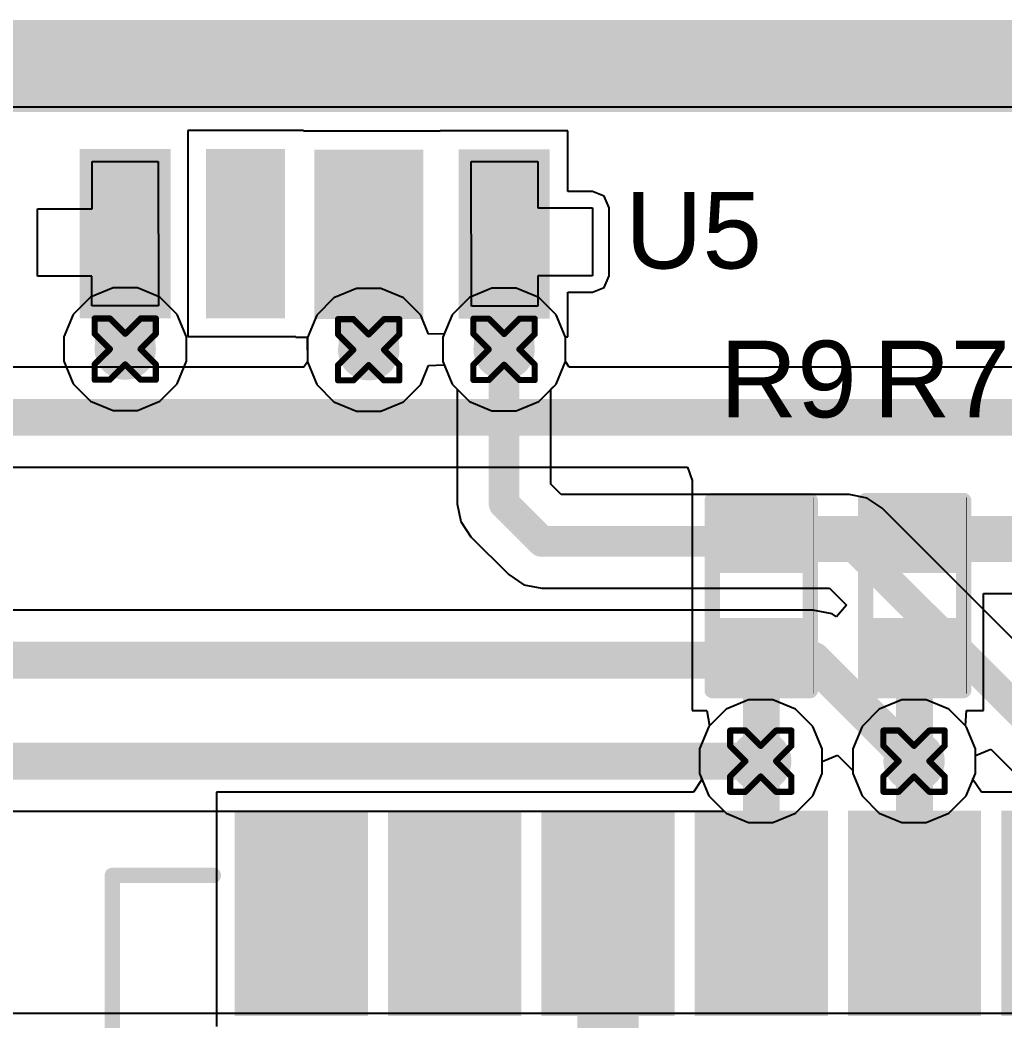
# Model space of a CAD drawing. Header units: inches. Extents: x -13 to 356, y -4 to 120.
# Drawn here: x 12.15 to 20.31, y 35.94 to 44.24 of the extents above; entities that cross this region are included whole.
import ezdxf

# ---------------------------------------------------------------- set-up
doc = ezdxf.new("R2010")
doc.units = ezdxf.units.IN
for name, color, linetype in [('Board_outline', 56, 'Continuous'), ('Bottom Layer', 5, 'Continuous'), ('Bottom Overlay', 54, 'Continuous'), ('Drill Drawing', 1, 'Continuous'), ('GND', 16, 'Continuous'), ('Keep-Out Layer', 6, 'Continuous'), ('POWER', 76, 'Continuous'), ('Top Layer', 1, 'Continuous'), ('Top Overlay', 2, 'Continuous'), ('Top Paste', 8, 'Continuous'), ('Top Solder', 216, 'Continuous'), ('Via Holes', 16, 'Continuous')]:
    doc.layers.add(name, color=color, linetype=linetype)
doc.styles.add('Arial', font='', dxfattribs={"height": 0.2})
doc.styles.get('Arial').set_extended_font_data('Arial')

# ---------------------------------------------------------------- blocks, each defined once
blk = doc.blocks.new('R___0402_5')
at = {"layer": 'Top Layer'}
for points in [[(-0.6985, -0.3175), (-0.6985, 0.3175), (-0.2413, 0.3175), (-0.2413, -0.3175)], [(0.2413, -0.3175), (0.2413, 0.3175), (0.6985, 0.3175), (0.6985, -0.3175)]]:
    blk.add_hatch(color=1, dxfattribs=at).paths.add_polyline_path(points)
at = {"layer": 'Top Paste'}
for points in [[(-0.6985, -0.3175), (-0.6985, 0.3175), (-0.2413, 0.3175), (-0.2413, -0.3175)], [(0.2413, -0.3175), (0.2413, 0.3175), (0.6985, 0.3175), (0.6985, -0.3175)]]:
    blk.add_hatch(color=8, dxfattribs=at).paths.add_polyline_path(points)
at = {"layer": 'Top Solder'}
for points in [[(-0.7535, -0.3725), (-0.7535, 0.3725), (-0.1863, 0.3725), (-0.1863, -0.3725)], [(0.1863, -0.3725), (0.1863, 0.3725), (0.7535, 0.3725), (0.7535, -0.3725)]]:
    blk.add_hatch(color=216, dxfattribs=at).paths.add_polyline_path(points)
at = {"layer": 'Top Overlay'}
for points, const_width in [([(-0.7874, 0.4064), (0.7874, 0.4064)], 0.127), ([(-0.7874, 0.4064), (-0.7874, -0.4064)], 0.127), ([(0.7874, 0.4064), (0.7874, -0.4064)], 0.127), ([(-0.7874, -0.4064), (0.7874, -0.4064)], 0.127), ([(-0.8128, -0.4318), (0.8128, -0.4318)], 0.00323)]:
    blk.add_lwpolyline(points, dxfattribs=dict(at, const_width=const_width))
for points, const_width in [([(-0.8191, 0.4064, 1), (-0.7556, 0.4064, 1)], 0.0635), ([(-0.8191, 0.4064, 1), (-0.7556, 0.4064, 1)], 0.0635), ([(0.7556, 0.4064, 1), (0.8191, 0.4064, 1)], 0.0635), ([(0.7556, 0.4064, 1), (0.8191, 0.4064, 1)], 0.0635), ([(-0.8191, -0.4064, 1), (-0.7556, -0.4064, 1)], 0.0635), ([(-0.8191, -0.4064, 1), (-0.7556, -0.4064, 1)], 0.0635), ([(0.7556, -0.4064, 1), (0.8191, -0.4064, 1)], 0.0635), ([(0.7556, -0.4064, 1), (0.8191, -0.4064, 1)], 0.0635), ([(-0.8136, -0.4318, 1), (-0.812, -0.4318, 1)], 0.00161), ([(0.812, -0.4318, 1), (0.8136, -0.4318, 1)], 0.00161)]:
    blk.add_lwpolyline(points, format="xyb", close=True, dxfattribs=dict(at, const_width=const_width))
blk = doc.blocks.new('R___0402_6')
at = {"layer": 'Top Layer'}
for points in [[(-0.6985, -0.3175), (-0.6985, 0.3175), (-0.2413, 0.3175), (-0.2413, -0.3175)], [(0.2413, -0.3175), (0.2413, 0.3175), (0.6985, 0.3175), (0.6985, -0.3175)]]:
    blk.add_hatch(color=1, dxfattribs=at).paths.add_polyline_path(points)
at = {"layer": 'Top Paste'}
for points in [[(-0.6985, -0.3175), (-0.6985, 0.3175), (-0.2413, 0.3175), (-0.2413, -0.3175)], [(0.2413, -0.3175), (0.2413, 0.3175), (0.6985, 0.3175), (0.6985, -0.3175)]]:
    blk.add_hatch(color=8, dxfattribs=at).paths.add_polyline_path(points)
at = {"layer": 'Top Solder'}
for points in [[(-0.7535, -0.3725), (-0.7535, 0.3725), (-0.1863, 0.3725), (-0.1863, -0.3725)], [(0.1863, -0.3725), (0.1863, 0.3725), (0.7535, 0.3725), (0.7535, -0.3725)]]:
    blk.add_hatch(color=216, dxfattribs=at).paths.add_polyline_path(points)
at = {"layer": 'Top Overlay'}
for points, const_width in [([(-0.7874, 0.4064), (0.7874, 0.4064)], 0.127), ([(-0.7874, 0.4064), (-0.7874, -0.4064)], 0.127), ([(0.7874, 0.4064), (0.7874, -0.4064)], 0.127), ([(-0.7874, -0.4064), (0.7874, -0.4064)], 0.127), ([(-0.8128, -0.4318), (0.8128, -0.4318)], 0.00323)]:
    blk.add_lwpolyline(points, dxfattribs=dict(at, const_width=const_width))
for points, const_width in [([(-0.8191, 0.4064, 1), (-0.7556, 0.4064, 1)], 0.0635), ([(-0.8191, 0.4064, 1), (-0.7556, 0.4064, 1)], 0.0635), ([(0.7556, 0.4064, 1), (0.8191, 0.4064, 1)], 0.0635), ([(0.7556, 0.4064, 1), (0.8191, 0.4064, 1)], 0.0635), ([(-0.8191, -0.4064, 1), (-0.7556, -0.4064, 1)], 0.0635), ([(-0.8191, -0.4064, 1), (-0.7556, -0.4064, 1)], 0.0635), ([(0.7556, -0.4064, 1), (0.8191, -0.4064, 1)], 0.0635), ([(0.7556, -0.4064, 1), (0.8191, -0.4064, 1)], 0.0635), ([(-0.8136, -0.4318, 1), (-0.812, -0.4318, 1)], 0.00161), ([(0.812, -0.4318, 1), (0.8136, -0.4318, 1)], 0.00161)]:
    blk.add_lwpolyline(points, format="xyb", close=True, dxfattribs=dict(at, const_width=const_width))
blk = doc.blocks.new('SK6812_SIDE_A_18')
at = {"layer": 'Top Layer'}
for points in [[(2.392, 1.4549), (2.942, 1.4549), (2.942, 0.2549), (2.392, 0.2549)], [(3.4386, 1.458), (4.1386, 1.458), (4.1386, 0.258), (3.4386, 0.258)], [(4.5839, 1.4526), (5.0338, 1.4526), (5.0338, 0.2526), (4.5839, 0.2526)], [(5.5308, 1.4525), (6.0808, 1.4525), (6.0808, 0.2525), (5.5308, 0.2525)]]:
    blk.add_hatch(color=1, dxfattribs=at).paths.add_polyline_path(points)
at = {"layer": 'Top Paste'}
for points in [[(2.392, 1.4549), (2.942, 1.4549), (2.942, 0.2549), (2.392, 0.2549)], [(3.4386, 1.458), (4.1386, 1.458), (4.1386, 0.258), (3.4386, 0.258)], [(4.5839, 1.4526), (5.0338, 1.4526), (5.0338, 0.2526), (4.5839, 0.2526)], [(5.5308, 1.4525), (6.0808, 1.4525), (6.0808, 0.2525), (5.5308, 0.2525)]]:
    blk.add_hatch(color=8, dxfattribs=at).paths.add_polyline_path(points)
at = {"layer": 'Top Solder'}
for points in [[(2.2904, 1.5565), (3.0436, 1.5565), (3.0436, 0.1533), (2.2904, 0.1533)], [(3.337, 1.5596), (4.2402, 1.5596), (4.2402, 0.1564), (3.337, 0.1564)], [(4.4823, 1.5542), (5.1354, 1.5542), (5.1354, 0.151), (4.4823, 0.151)], [(5.4292, 1.5541), (6.1824, 1.5541), (6.1824, 0.1509), (5.4292, 0.1509)]]:
    blk.add_hatch(color=216, dxfattribs=at).paths.add_polyline_path(points)
at = {"layer": 'Top Layer'}
for p, q in [((2.3882, 1.2012), (2.3882, 1.4526)), ((2.3882, 1.4526), (2.9364, 1.4526)), ((2.9364, 1.4526), (2.9384, 0.2551)), ((5.5317, 0.2545), (5.5296, 1.452)), ((5.5296, 1.452), (6.0813, 1.452)), ((6.0813, 1.452), (6.0813, 1.2042)), ((1.9352, 0.64), (1.9352, 1.2012)), ((1.9352, 1.2012), (2.3882, 1.2012)), ((6.0813, 1.2042), (6.5328, 1.2042)), ((6.5328, 1.2042), (6.5328, 0.6475)), ((2.3867, 0.64), (1.9352, 0.64)), ((2.3867, 0.2551), (2.3867, 0.64)), ((6.5328, 0.6475), (6.0798, 0.6475)), ((6.0798, 0.6475), (6.0798, 0.2545)), ((2.9384, 0.2551), (2.3867, 0.2551)), ((6.0798, 0.2545), (5.5317, 0.2545))]:
    blk.add_line(p, q, dxfattribs=at)
blk = doc.blocks.new('41_SMD_M______19')
at = {"layer": 'Top Layer'}
for points in [[(-9.5, -2.1), (-8, -2.1), (-8, -3), (-9.5, -3)], [(-9.5, -3.37), (-8, -3.37), (-8, -4.27), (-9.5, -4.27)], [(-9.5, -4.64), (-8, -4.64), (-8, -5.54), (-9.5, -5.54)], [(-9.5, -5.91), (-8, -5.91), (-8, -6.81), (-9.5, -6.81)], [(-9.5, -7.18), (-8, -7.18), (-8, -8.08), (-9.5, -8.08)]]:
    blk.add_hatch(color=1, dxfattribs=at).paths.add_polyline_path(points)
at = {"layer": 'Top Paste'}
for points in [[(-9.5, -2.1), (-8, -2.1), (-8, -3), (-9.5, -3)], [(-9.5, -3.37), (-8, -3.37), (-8, -4.27), (-9.5, -4.27)], [(-9.5, -4.64), (-8, -4.64), (-8, -5.54), (-9.5, -5.54)], [(-9.5, -5.91), (-8, -5.91), (-8, -6.81), (-9.5, -6.81)], [(-9.5, -7.18), (-8, -7.18), (-8, -8.08), (-9.5, -8.08)]]:
    blk.add_hatch(color=8, dxfattribs=at).paths.add_polyline_path(points)
at = {"layer": 'Top Solder'}
for points in [[(-9.6016, -0.7284), (-7.8984, -0.7284), (-7.8984, -1.8316), (-9.6016, -1.8316)], [(-9.6016, -1.9984), (-7.8984, -1.9984), (-7.8984, -3.1016), (-9.6016, -3.1016)], [(-9.6016, -3.2684), (-7.8984, -3.2684), (-7.8984, -4.3716), (-9.6016, -4.3716)], [(-9.6016, -4.5384), (-7.8984, -4.5384), (-7.8984, -5.6416), (-9.6016, -5.6416)], [(-9.6016, -5.8084), (-7.8984, -5.8084), (-7.8984, -6.9116), (-9.6016, -6.9116)], [(-9.6016, -7.0784), (-7.8984, -7.0784), (-7.8984, -8.1816), (-9.6016, -8.1816)]]:
    blk.add_hatch(color=216, dxfattribs=at).paths.add_polyline_path(points)
at = {"layer": 'Top Overlay', "const_width": 0.127}
for points in [[(-9.0638, -9.1714), (-9.0638, -8.3586)], [(-7.6688, -9.1968), (-9.0638, -9.1968)]]:
    blk.add_lwpolyline(points, dxfattribs=at)
at = {"layer": 'Top Overlay', "const_width": 0.0635}
for points in [[(-9.0955, -8.3586, 1), (-9.032, -8.3586, 1)], [(-9.0955, -9.1714, 1), (-9.032, -9.1714, 1)], [(-9.0955, -9.1968, 1), (-9.032, -9.1968, 1)]]:
    blk.add_lwpolyline(points, format="xyb", close=True, dxfattribs=at)

msp = doc.modelspace()

# ---------------------------------------------------------------- hatches: boundary and pattern name
at = {"layer": 'Bottom Layer'}
h = msp.add_hatch(color=5, dxfattribs=at)
edge = h.paths.add_edge_path()
edge.add_arc((13.0185, 41.5133), 0.254, 0, 360)
h = msp.add_hatch(color=5, dxfattribs=at)
edge = h.paths.add_edge_path()
edge.add_arc((15.0357, 41.5078), 0.254, 0, 360)
h = msp.add_hatch(color=5, dxfattribs=at)
edge = h.paths.add_edge_path()
edge.add_arc((16.1573, 41.5109), 0.254, 0, 360)
h = msp.add_hatch(color=5, dxfattribs=at)
edge = h.paths.add_edge_path()
edge.add_arc((18.2839, 38.0979), 0.254, 0, 360)
h = msp.add_hatch(color=5, dxfattribs=at)
edge = h.paths.add_edge_path()
edge.add_arc((19.5539, 38.0979), 0.254, 0, 360)
at = {"layer": 'GND'}
h = msp.add_hatch(color=16, dxfattribs=at)
edge = h.paths.add_edge_path()
edge.add_arc((13.0185, 41.5133), 0.254, 0, 360)
h = msp.add_hatch(color=16, dxfattribs=at)
edge = h.paths.add_edge_path()
edge.add_arc((15.0357, 41.5078), 0.254, 0, 360)
h = msp.add_hatch(color=16, dxfattribs=at)
edge = h.paths.add_edge_path()
edge.add_arc((16.1573, 41.5109), 0.254, 0, 360)
h = msp.add_hatch(color=16, dxfattribs=at)
edge = h.paths.add_edge_path()
edge.add_arc((18.2839, 38.0979), 0.254, 0, 360)
h = msp.add_hatch(color=16, dxfattribs=at)
edge = h.paths.add_edge_path()
edge.add_arc((19.5539, 38.0979), 0.254, 0, 360)
at = {"layer": 'POWER'}
h = msp.add_hatch(color=76, dxfattribs=at)
edge = h.paths.add_edge_path()
edge.add_arc((13.0185, 41.5133), 0.254, 0, 360)
h = msp.add_hatch(color=76, dxfattribs=at)
edge = h.paths.add_edge_path()
edge.add_arc((15.0357, 41.5078), 0.254, 0, 360)
h = msp.add_hatch(color=76, dxfattribs=at)
edge = h.paths.add_edge_path()
edge.add_arc((16.1573, 41.5109), 0.254, 0, 360)
h = msp.add_hatch(color=76, dxfattribs=at)
edge = h.paths.add_edge_path()
edge.add_arc((18.2839, 38.0979), 0.254, 0, 360)
h = msp.add_hatch(color=76, dxfattribs=at)
edge = h.paths.add_edge_path()
edge.add_arc((19.5539, 38.0979), 0.254, 0, 360)
at = {"layer": 'Top Layer'}
for points in [[(13.2684, 42.4705), (12.7684, 42.4705), (12.7684, 41.5133), (13.2684, 41.5133)], [(15.2856, 42.465), (14.7856, 42.465), (14.7856, 41.5078), (15.2856, 41.5078)], [(16.4072, 42.4681), (15.9072, 42.4681), (15.9072, 41.5109), (16.4072, 41.5109)]]:
    msp.add_hatch(color=1, dxfattribs=at).paths.add_polyline_path(points)
h = msp.add_hatch(color=1, dxfattribs=at)
edge = h.paths.add_edge_path()
edge.add_arc((13.0185, 41.5133), 0.254, 0, 360)
h = msp.add_hatch(color=1, dxfattribs=at)
edge = h.paths.add_edge_path()
edge.add_arc((15.0357, 41.5078), 0.254, 0, 360)
h = msp.add_hatch(color=1, dxfattribs=at)
edge = h.paths.add_edge_path()
edge.add_arc((16.1573, 41.5109), 0.254, 0, 360)
h = msp.add_hatch(color=1, dxfattribs=at)
edge = h.paths.add_edge_path()
edge.add_arc((18.2839, 38.0979), 0.254, 0, 360)
h = msp.add_hatch(color=1, dxfattribs=at)
edge = h.paths.add_edge_path()
edge.add_arc((19.5539, 38.0979), 0.254, 0, 360)
at = {"layer": 'Via Holes'}
h = msp.add_hatch(color=7, dxfattribs=at)
edge = h.paths.add_edge_path()
edge.add_arc((13.0185, 41.5133), 0.127, 0, 360)
h = msp.add_hatch(color=7, dxfattribs=at)
edge = h.paths.add_edge_path()
edge.add_arc((15.0357, 41.5078), 0.127, 0, 360)
h = msp.add_hatch(color=7, dxfattribs=at)
edge = h.paths.add_edge_path()
edge.add_arc((16.1573, 41.5109), 0.127, 0, 360)
h = msp.add_hatch(color=7, dxfattribs=at)
edge = h.paths.add_edge_path()
edge.add_arc((18.2839, 38.0979), 0.127, 0, 360)
h = msp.add_hatch(color=7, dxfattribs=at)
edge = h.paths.add_edge_path()
edge.add_arc((19.5539, 38.0979), 0.127, 0, 360)

# ---------------------------------------------------------------- linework, layer by layer
at = {"layer": 'Board_outline', "const_width": 0.762}
for points in [[(-2.4184, 43.86), (31.29, 43.86)], [(-2.4184, 43.86), (31.29, 43.86)], [(-2.4184, 43.86), (31.29, 43.86)], [(-2.4183, 43.86), (31.29, 43.86)]]:
    msp.add_lwpolyline(points, dxfattribs=at)
at = {"layer": 'Bottom Layer'}
for p, q in [((-2.4183, 43.5213), (31.29, 43.5213)), ((14.9346, 42.0158), (14.7479, 41.9385)), ((15.1367, 42.0158), (14.9346, 42.0158)), ((15.3234, 41.9385), (15.1367, 42.0158)), ((16.0563, 42.0189), (15.8696, 41.9416)), ((16.2584, 42.0189), (16.0563, 42.0189)), ((16.4451, 41.9416), (16.2584, 42.0189)), ((14.7479, 41.9385), (14.605, 41.7956)), ((15.4663, 41.7956), (15.3234, 41.9385)), ((15.8696, 41.9416), (15.7266, 41.7987)), ((16.588, 41.7987), (16.4451, 41.9416)), ((14.605, 41.7956), (14.5277, 41.6089)), ((15.532, 41.6372), (15.4663, 41.7956)), ((15.7266, 41.7987), (15.661, 41.6402)), ((16.6653, 41.612), (16.588, 41.7987)), ((14.5277, 41.6089), (14.5277, 41.4068)), ((15.661, 41.6402), (15.532, 41.6372)), ((16.6653, 41.4099), (16.6653, 41.612)), ((14.5277, 41.4068), (14.605, 41.2201)), ((16.588, 41.2232), (16.6653, 41.4099)), ((15.4663, 41.2201), (15.532, 41.3785)), ((15.532, 41.3785), (15.661, 41.3816)), ((15.661, 41.3816), (15.7266, 41.2232)), ((14.605, 41.2201), (14.7479, 41.0772)), ((15.3234, 41.0772), (15.4663, 41.2201)), ((15.7266, 41.2232), (15.7688, 41.181)), ((15.7688, 41.181), (15.7688, 40.2318)), ((16.5458, 41.181), (16.588, 41.2232)), ((16.5458, 40.3927), (16.5458, 41.181)), ((14.7479, 41.0772), (14.9346, 40.9998)), ((15.1367, 40.9998), (15.3234, 41.0772)), ((14.9346, 40.9998), (15.1367, 40.9998)), ((16.631, 40.3075), (16.5458, 40.3927)), ((19.0154, 40.3075), (16.631, 40.3075)), ((19.164, 40.278), (19.0154, 40.3075)), ((19.2901, 40.1938), (19.164, 40.278)), ((15.7688, 40.2318), (15.7984, 40.0832)), ((21.3074, 38.1764), (19.2901, 40.1938)), ((15.7984, 40.0832), (15.8826, 39.9571)), ((15.8826, 39.9571), (16.1954, 39.6444)), ((16.1954, 39.6444), (16.3214, 39.5602)), ((16.3214, 39.5602), (16.47, 39.5306)), ((16.47, 39.5306), (18.8545, 39.5306)), ((18.8545, 39.5306), (18.9932, 39.3919)), ((18.7164, 39.3497), (6.4538, 39.3497)), ((18.875, 39.3181), (18.7164, 39.3497)), ((18.9932, 39.3919), (18.9123, 39.2932)), ((18.9123, 39.2932), (18.875, 39.3181)), ((20.0619, 38.1436), (20.1889, 38.1962)), ((20.1889, 38.1962), (21.787, 36.5981)), ((18.7919, 38.0943), (18.9189, 38.1469)), ((18.7919, 37.9968), (18.7919, 38.0943)), ((18.9189, 38.1469), (19.0459, 38.0199)), ((20.0619, 37.9968), (20.0619, 38.1436)), ((19.0459, 38.0199), (19.0459, 37.9968)), ((18.7145, 37.8101), (18.7919, 37.9968)), ((19.0459, 37.9968), (19.1232, 37.8101)), ((19.9845, 37.8101), (20.0619, 37.9968)), ((18.5716, 37.6672), (18.7145, 37.8101)), ((19.1232, 37.8101), (19.2661, 37.6672)), ((19.8416, 37.6672), (19.9845, 37.8101)), ((6.9561, 37.6835), (17.9798, 37.6835)), ((17.9798, 37.6835), (17.9961, 37.6672)), ((17.9961, 37.6672), (18.1828, 37.5899)), ((18.3849, 37.5899), (18.5716, 37.6672)), ((19.2661, 37.6672), (19.4528, 37.5899)), ((19.6549, 37.5899), (19.8416, 37.6672)), ((18.1828, 37.5899), (18.3849, 37.5899)), ((19.4528, 37.5899), (19.6549, 37.5899)), ((21.768, 36.0056), (11.2074, 36.0056))]:
    msp.add_line(p, q, dxfattribs=at)
for points, const_width in [([(16.1573, 40.2318), (16.1573, 41.5109)], 0.254), ([(16.1573, 40.2318), (16.47, 39.9191)], 0.254), ([(16.47, 39.9191), (19.0154, 39.9191)], 0.254), ([(19.0154, 39.9191), (22.0617, 36.8727)], 0.254), ([(6.4538, 38.9353), (18.7164, 38.9353)], 0.3048), ([(18.7164, 38.9353), (19.5539, 38.0979)], 0.3048), ([(6.7845, 38.0979), (18.2839, 38.0979)], 0.3048)]:
    msp.add_lwpolyline(points, dxfattribs=dict(at, const_width=const_width))
for points, const_width in [([(16.0938, 41.5109, 1), (16.2208, 41.5109, 1)], 0.127), ([(16.0938, 40.2318, 1), (16.2208, 40.2318, 1)], 0.127), ([(16.0938, 40.2318, 1), (16.2208, 40.2318, 1)], 0.127), ([(16.4065, 39.9191, 1), (16.5335, 39.9191, 1)], 0.127), ([(16.4065, 39.9191, 1), (16.5335, 39.9191, 1)], 0.127), ([(18.9519, 39.9191, 1), (19.0789, 39.9191, 1)], 0.127), ([(18.9519, 39.9191, 1), (19.0789, 39.9191, 1)], 0.127), ([(18.6402, 38.9353, 1), (18.7926, 38.9353, 1)], 0.1524), ([(18.6402, 38.9353, 1), (18.7926, 38.9353, 1)], 0.1524), ([(18.2077, 38.0979, 1), (18.3601, 38.0979, 1)], 0.1524), ([(19.4777, 38.0979, 1), (19.6301, 38.0979, 1)], 0.1524)]:
    msp.add_lwpolyline(points, format="xyb", close=True, dxfattribs=dict(at, const_width=const_width))
at = {"layer": 'Bottom Overlay', "const_width": 0.762}
msp.add_lwpolyline([(-2.4184, 43.86), (31.29, 43.86)], dxfattribs=at)
at = {"layer": 'Drill Drawing', "const_width": 0.0508}
for points in [[(12.7645, 41.6403), (12.7645, 41.7673)], [(12.7645, 41.7673), (12.8915, 41.7673)], [(12.8915, 41.7673), (13.0185, 41.6403)], [(13.0185, 41.6403), (13.1455, 41.7673)], [(13.1455, 41.7673), (13.2725, 41.7673)], [(13.2725, 41.6403), (13.2725, 41.7673)], [(14.7817, 41.6348), (14.7817, 41.7618)], [(14.7817, 41.7618), (14.9087, 41.7618)], [(14.9087, 41.7618), (15.0357, 41.6348)], [(15.0357, 41.6348), (15.1627, 41.7618)], [(15.1627, 41.7618), (15.2897, 41.7618)], [(15.2897, 41.6348), (15.2897, 41.7618)], [(15.9033, 41.6379), (15.9033, 41.7649)], [(15.9033, 41.7649), (16.0303, 41.7649)], [(16.0303, 41.7649), (16.1573, 41.6379)], [(16.1573, 41.6379), (16.2843, 41.7649)], [(16.2843, 41.7649), (16.4113, 41.7649)], [(16.4113, 41.6379), (16.4113, 41.7649)], [(12.7645, 41.6403), (12.8915, 41.5133)], [(13.1455, 41.5133), (13.2725, 41.6403)], [(14.7817, 41.6348), (14.9087, 41.5078)], [(15.1627, 41.5078), (15.2897, 41.6348)], [(15.9033, 41.6379), (16.0303, 41.5109)], [(16.2843, 41.5109), (16.4113, 41.6379)], [(12.7645, 41.3863), (12.8915, 41.5133)], [(13.1455, 41.5133), (13.2725, 41.3863)], [(14.7817, 41.3808), (14.9087, 41.5078)], [(15.1627, 41.5078), (15.2897, 41.3808)], [(15.9033, 41.3839), (16.0303, 41.5109)], [(16.2843, 41.5109), (16.4113, 41.3839)], [(12.7645, 41.2593), (12.7645, 41.3863)], [(12.8915, 41.2593), (13.0185, 41.3863)], [(13.0185, 41.3863), (13.1455, 41.2593)], [(13.2725, 41.2593), (13.2725, 41.3863)], [(14.7817, 41.2538), (14.7817, 41.3808)], [(14.9087, 41.2538), (15.0357, 41.3808)], [(15.0357, 41.3808), (15.1627, 41.2538)], [(15.2897, 41.2538), (15.2897, 41.3808)], [(15.9033, 41.2569), (15.9033, 41.3839)], [(16.0303, 41.2569), (16.1573, 41.3839)], [(16.1573, 41.3839), (16.2843, 41.2569)], [(16.4113, 41.2569), (16.4113, 41.3839)], [(12.7645, 41.2593), (12.8915, 41.2593)], [(13.1455, 41.2593), (13.2725, 41.2593)], [(14.7817, 41.2538), (14.9087, 41.2538)], [(15.1627, 41.2538), (15.2897, 41.2538)], [(15.9033, 41.2569), (16.0303, 41.2569)], [(16.2843, 41.2569), (16.4113, 41.2569)], [(18.0299, 38.2249), (18.0299, 38.3519)], [(18.0299, 38.3519), (18.1569, 38.3519)], [(18.1569, 38.3519), (18.2839, 38.2249)], [(18.2839, 38.2249), (18.4109, 38.3519)], [(18.4109, 38.3519), (18.5379, 38.3519)], [(18.5379, 38.2249), (18.5379, 38.3519)], [(19.2999, 38.2249), (19.2999, 38.3519)], [(19.2999, 38.3519), (19.4269, 38.3519)], [(19.4269, 38.3519), (19.5539, 38.2249)], [(19.5539, 38.2249), (19.6809, 38.3519)], [(19.6809, 38.3519), (19.8079, 38.3519)], [(19.8079, 38.2249), (19.8079, 38.3519)], [(18.0299, 38.2249), (18.1569, 38.0979)], [(18.4109, 38.0979), (18.5379, 38.2249)], [(19.2999, 38.2249), (19.4269, 38.0979)], [(19.6809, 38.0979), (19.8079, 38.2249)], [(18.0299, 37.9709), (18.1569, 38.0979)], [(18.4109, 38.0979), (18.5379, 37.9709)], [(19.2999, 37.9709), (19.4269, 38.0979)], [(19.6809, 38.0979), (19.8079, 37.9709)], [(18.0299, 37.8439), (18.0299, 37.9709)], [(18.1569, 37.8439), (18.2839, 37.9709)], [(18.2839, 37.9709), (18.4109, 37.8439)], [(18.5379, 37.8439), (18.5379, 37.9709)], [(19.2999, 37.8439), (19.2999, 37.9709)], [(19.4269, 37.8439), (19.5539, 37.9709)], [(19.5539, 37.9709), (19.6809, 37.8439)], [(19.8079, 37.8439), (19.8079, 37.9709)], [(18.0299, 37.8439), (18.1569, 37.8439)], [(18.4109, 37.8439), (18.5379, 37.8439)], [(19.2999, 37.8439), (19.4269, 37.8439)], [(19.6809, 37.8439), (19.8079, 37.8439)]]:
    msp.add_lwpolyline(points, dxfattribs=at)
at = {"layer": 'Drill Drawing', "const_width": 0.0254}
for points in [[(12.7518, 41.7673, 1), (12.7772, 41.7673, 1)], [(12.7518, 41.7673, 1), (12.7772, 41.7673, 1)], [(12.8788, 41.7673, 1), (12.9042, 41.7673, 1)], [(12.8788, 41.7673, 1), (12.9042, 41.7673, 1)], [(13.1328, 41.7673, 1), (13.1582, 41.7673, 1)], [(13.1328, 41.7673, 1), (13.1582, 41.7673, 1)], [(13.2598, 41.7673, 1), (13.2852, 41.7673, 1)], [(13.2598, 41.7673, 1), (13.2852, 41.7673, 1)], [(14.769, 41.7618, 1), (14.7944, 41.7618, 1)], [(14.769, 41.7618, 1), (14.7944, 41.7618, 1)], [(14.896, 41.7618, 1), (14.9214, 41.7618, 1)], [(14.896, 41.7618, 1), (14.9214, 41.7618, 1)], [(15.15, 41.7618, 1), (15.1754, 41.7618, 1)], [(15.15, 41.7618, 1), (15.1754, 41.7618, 1)], [(15.277, 41.7618, 1), (15.3024, 41.7618, 1)], [(15.277, 41.7618, 1), (15.3024, 41.7618, 1)], [(15.8906, 41.7649, 1), (15.916, 41.7649, 1)], [(15.8906, 41.7649, 1), (15.916, 41.7649, 1)], [(16.0176, 41.7649, 1), (16.043, 41.7649, 1)], [(16.0176, 41.7649, 1), (16.043, 41.7649, 1)], [(16.2716, 41.7649, 1), (16.297, 41.7649, 1)], [(16.2716, 41.7649, 1), (16.297, 41.7649, 1)], [(16.3986, 41.7649, 1), (16.424, 41.7649, 1)], [(16.3986, 41.7649, 1), (16.424, 41.7649, 1)], [(12.7518, 41.6403, 1), (12.7772, 41.6403, 1)], [(12.7518, 41.6403, 1), (12.7772, 41.6403, 1)], [(13.0058, 41.6403, 1), (13.0312, 41.6403, 1)], [(13.0058, 41.6403, 1), (13.0312, 41.6403, 1)], [(13.2598, 41.6403, 1), (13.2852, 41.6403, 1)], [(13.2598, 41.6403, 1), (13.2852, 41.6403, 1)], [(14.769, 41.6348, 1), (14.7944, 41.6348, 1)], [(14.769, 41.6348, 1), (14.7944, 41.6348, 1)], [(15.023, 41.6348, 1), (15.0484, 41.6348, 1)], [(15.023, 41.6348, 1), (15.0484, 41.6348, 1)], [(15.277, 41.6348, 1), (15.3024, 41.6348, 1)], [(15.277, 41.6348, 1), (15.3024, 41.6348, 1)], [(15.8906, 41.6379, 1), (15.916, 41.6379, 1)], [(15.8906, 41.6379, 1), (15.916, 41.6379, 1)], [(16.1446, 41.6379, 1), (16.17, 41.6379, 1)], [(16.1446, 41.6379, 1), (16.17, 41.6379, 1)], [(16.3986, 41.6379, 1), (16.424, 41.6379, 1)], [(16.3986, 41.6379, 1), (16.424, 41.6379, 1)], [(12.8788, 41.5133, 1), (12.9042, 41.5133, 1)], [(12.8788, 41.5133, 1), (12.9042, 41.5133, 1)], [(13.1328, 41.5133, 1), (13.1582, 41.5133, 1)], [(13.1328, 41.5133, 1), (13.1582, 41.5133, 1)], [(14.896, 41.5078, 1), (14.9214, 41.5078, 1)], [(14.896, 41.5078, 1), (14.9214, 41.5078, 1)], [(15.15, 41.5078, 1), (15.1754, 41.5078, 1)], [(15.15, 41.5078, 1), (15.1754, 41.5078, 1)], [(16.0176, 41.5109, 1), (16.043, 41.5109, 1)], [(16.0176, 41.5109, 1), (16.043, 41.5109, 1)], [(16.2716, 41.5109, 1), (16.297, 41.5109, 1)], [(16.2716, 41.5109, 1), (16.297, 41.5109, 1)], [(12.7518, 41.3863, 1), (12.7772, 41.3863, 1)], [(12.7518, 41.3863, 1), (12.7772, 41.3863, 1)], [(13.0058, 41.3863, 1), (13.0312, 41.3863, 1)], [(13.0058, 41.3863, 1), (13.0312, 41.3863, 1)], [(13.2598, 41.3863, 1), (13.2852, 41.3863, 1)], [(13.2598, 41.3863, 1), (13.2852, 41.3863, 1)], [(14.769, 41.3808, 1), (14.7944, 41.3808, 1)], [(14.769, 41.3808, 1), (14.7944, 41.3808, 1)], [(15.023, 41.3808, 1), (15.0484, 41.3808, 1)], [(15.023, 41.3808, 1), (15.0484, 41.3808, 1)], [(15.277, 41.3808, 1), (15.3024, 41.3808, 1)], [(15.277, 41.3808, 1), (15.3024, 41.3808, 1)], [(15.8906, 41.3839, 1), (15.916, 41.3839, 1)], [(15.8906, 41.3839, 1), (15.916, 41.3839, 1)], [(16.1446, 41.3839, 1), (16.17, 41.3839, 1)], [(16.1446, 41.3839, 1), (16.17, 41.3839, 1)], [(16.3986, 41.3839, 1), (16.424, 41.3839, 1)], [(16.3986, 41.3839, 1), (16.424, 41.3839, 1)], [(12.7518, 41.2593, 1), (12.7772, 41.2593, 1)], [(12.7518, 41.2593, 1), (12.7772, 41.2593, 1)], [(12.8788, 41.2593, 1), (12.9042, 41.2593, 1)], [(12.8788, 41.2593, 1), (12.9042, 41.2593, 1)], [(13.1328, 41.2593, 1), (13.1582, 41.2593, 1)], [(13.1328, 41.2593, 1), (13.1582, 41.2593, 1)], [(13.2598, 41.2593, 1), (13.2852, 41.2593, 1)], [(13.2598, 41.2593, 1), (13.2852, 41.2593, 1)], [(14.769, 41.2538, 1), (14.7944, 41.2538, 1)], [(14.769, 41.2538, 1), (14.7944, 41.2538, 1)], [(14.896, 41.2538, 1), (14.9214, 41.2538, 1)], [(14.896, 41.2538, 1), (14.9214, 41.2538, 1)], [(15.15, 41.2538, 1), (15.1754, 41.2538, 1)], [(15.15, 41.2538, 1), (15.1754, 41.2538, 1)], [(15.277, 41.2538, 1), (15.3024, 41.2538, 1)], [(15.277, 41.2538, 1), (15.3024, 41.2538, 1)], [(15.8906, 41.2569, 1), (15.916, 41.2569, 1)], [(15.8906, 41.2569, 1), (15.916, 41.2569, 1)], [(16.0176, 41.2569, 1), (16.043, 41.2569, 1)], [(16.0176, 41.2569, 1), (16.043, 41.2569, 1)], [(16.2716, 41.2569, 1), (16.297, 41.2569, 1)], [(16.2716, 41.2569, 1), (16.297, 41.2569, 1)], [(16.3986, 41.2569, 1), (16.424, 41.2569, 1)], [(16.3986, 41.2569, 1), (16.424, 41.2569, 1)], [(18.0172, 38.3519, 1), (18.0426, 38.3519, 1)], [(18.0172, 38.3519, 1), (18.0426, 38.3519, 1)], [(18.1442, 38.3519, 1), (18.1696, 38.3519, 1)], [(18.1442, 38.3519, 1), (18.1696, 38.3519, 1)], [(18.3982, 38.3519, 1), (18.4236, 38.3519, 1)], [(18.3982, 38.3519, 1), (18.4236, 38.3519, 1)], [(18.5252, 38.3519, 1), (18.5506, 38.3519, 1)], [(18.5252, 38.3519, 1), (18.5506, 38.3519, 1)], [(19.2872, 38.3519, 1), (19.3126, 38.3519, 1)], [(19.2872, 38.3519, 1), (19.3126, 38.3519, 1)], [(19.4142, 38.3519, 1), (19.4396, 38.3519, 1)], [(19.4142, 38.3519, 1), (19.4396, 38.3519, 1)], [(19.6682, 38.3519, 1), (19.6936, 38.3519, 1)], [(19.6682, 38.3519, 1), (19.6936, 38.3519, 1)], [(19.7952, 38.3519, 1), (19.8206, 38.3519, 1)], [(19.7952, 38.3519, 1), (19.8206, 38.3519, 1)], [(18.0172, 38.2249, 1), (18.0426, 38.2249, 1)], [(18.0172, 38.2249, 1), (18.0426, 38.2249, 1)], [(18.2712, 38.2249, 1), (18.2966, 38.2249, 1)], [(18.2712, 38.2249, 1), (18.2966, 38.2249, 1)], [(18.5252, 38.2249, 1), (18.5506, 38.2249, 1)], [(18.5252, 38.2249, 1), (18.5506, 38.2249, 1)], [(19.2872, 38.2249, 1), (19.3126, 38.2249, 1)], [(19.2872, 38.2249, 1), (19.3126, 38.2249, 1)], [(19.5412, 38.2249, 1), (19.5666, 38.2249, 1)], [(19.5412, 38.2249, 1), (19.5666, 38.2249, 1)], [(19.7952, 38.2249, 1), (19.8206, 38.2249, 1)], [(19.7952, 38.2249, 1), (19.8206, 38.2249, 1)], [(18.1442, 38.0979, 1), (18.1696, 38.0979, 1)], [(18.1442, 38.0979, 1), (18.1696, 38.0979, 1)], [(18.3982, 38.0979, 1), (18.4236, 38.0979, 1)], [(18.3982, 38.0979, 1), (18.4236, 38.0979, 1)], [(19.4142, 38.0979, 1), (19.4396, 38.0979, 1)], [(19.4142, 38.0979, 1), (19.4396, 38.0979, 1)], [(19.6682, 38.0979, 1), (19.6936, 38.0979, 1)], [(19.6682, 38.0979, 1), (19.6936, 38.0979, 1)], [(18.0172, 37.9709, 1), (18.0426, 37.9709, 1)], [(18.0172, 37.9709, 1), (18.0426, 37.9709, 1)], [(18.2712, 37.9709, 1), (18.2966, 37.9709, 1)], [(18.2712, 37.9709, 1), (18.2966, 37.9709, 1)], [(18.5252, 37.9709, 1), (18.5506, 37.9709, 1)], [(18.5252, 37.9709, 1), (18.5506, 37.9709, 1)], [(19.2872, 37.9709, 1), (19.3126, 37.9709, 1)], [(19.2872, 37.9709, 1), (19.3126, 37.9709, 1)], [(19.5412, 37.9709, 1), (19.5666, 37.9709, 1)], [(19.5412, 37.9709, 1), (19.5666, 37.9709, 1)], [(19.7952, 37.9709, 1), (19.8206, 37.9709, 1)], [(19.7952, 37.9709, 1), (19.8206, 37.9709, 1)], [(18.0172, 37.8439, 1), (18.0426, 37.8439, 1)], [(18.0172, 37.8439, 1), (18.0426, 37.8439, 1)], [(18.1442, 37.8439, 1), (18.1696, 37.8439, 1)], [(18.1442, 37.8439, 1), (18.1696, 37.8439, 1)], [(18.3982, 37.8439, 1), (18.4236, 37.8439, 1)], [(18.3982, 37.8439, 1), (18.4236, 37.8439, 1)], [(18.5252, 37.8439, 1), (18.5506, 37.8439, 1)], [(18.5252, 37.8439, 1), (18.5506, 37.8439, 1)], [(19.2872, 37.8439, 1), (19.3126, 37.8439, 1)], [(19.2872, 37.8439, 1), (19.3126, 37.8439, 1)], [(19.4142, 37.8439, 1), (19.4396, 37.8439, 1)], [(19.4142, 37.8439, 1), (19.4396, 37.8439, 1)], [(19.6682, 37.8439, 1), (19.6936, 37.8439, 1)], [(19.6682, 37.8439, 1), (19.6936, 37.8439, 1)], [(19.7952, 37.8439, 1), (19.8206, 37.8439, 1)], [(19.7952, 37.8439, 1), (19.8206, 37.8439, 1)]]:
    msp.add_lwpolyline(points, format="xyb", close=True, dxfattribs=at)
at = {"layer": 'GND'}
for p, q in [((-2.4183, 43.5213), (31.29, 43.5213)), ((14.9346, 42.0158), (14.7479, 41.9385)), ((15.1367, 42.0158), (14.9346, 42.0158)), ((15.3234, 41.9385), (15.1367, 42.0158)), ((16.0563, 42.0189), (15.8696, 41.9416)), ((16.2584, 42.0189), (16.0563, 42.0189)), ((16.4451, 41.9416), (16.2584, 42.0189)), ((14.7479, 41.9385), (14.605, 41.7956)), ((15.4663, 41.7956), (15.3234, 41.9385)), ((15.8696, 41.9416), (15.7266, 41.7987)), ((16.588, 41.7987), (16.4451, 41.9416)), ((14.605, 41.7956), (14.5277, 41.6089)), ((15.532, 41.6372), (15.4663, 41.7956)), ((15.7266, 41.7987), (15.661, 41.6402)), ((16.6653, 41.612), (16.588, 41.7987)), ((14.5277, 41.6089), (14.5277, 41.4068)), ((15.661, 41.6402), (15.532, 41.6372)), ((16.6653, 41.4099), (16.6653, 41.612)), ((14.5277, 41.4068), (14.605, 41.2201)), ((16.588, 41.2232), (16.6653, 41.4099)), ((15.4663, 41.2201), (15.532, 41.3785)), ((15.532, 41.3785), (15.661, 41.3816)), ((15.661, 41.3816), (15.7266, 41.2232)), ((14.605, 41.2201), (14.7479, 41.0772)), ((15.3234, 41.0772), (15.4663, 41.2201)), ((15.7266, 41.2232), (15.8696, 41.0803)), ((16.4451, 41.0803), (16.588, 41.2232)), ((14.7479, 41.0772), (14.9346, 40.9998)), ((15.1367, 40.9998), (15.3234, 41.0772)), ((15.8696, 41.0803), (16.0563, 41.0029)), ((16.2584, 41.0029), (16.4451, 41.0803)), ((14.9346, 40.9998), (15.1367, 40.9998)), ((16.0563, 41.0029), (16.2584, 41.0029)), ((18.1828, 38.6059), (17.9961, 38.5285)), ((18.3849, 38.6059), (18.1828, 38.6059)), ((18.5716, 38.5285), (18.3849, 38.6059)), ((19.4528, 38.6059), (19.2661, 38.5285)), ((19.6549, 38.6059), (19.4528, 38.6059)), ((19.8416, 38.5285), (19.6549, 38.6059)), ((17.9961, 38.5285), (17.8532, 38.3856)), ((18.7145, 38.3856), (18.5716, 38.5285)), ((19.2661, 38.5285), (19.1232, 38.3856)), ((19.9845, 38.3856), (19.8416, 38.5285)), ((17.8532, 38.3856), (17.7759, 38.1989)), ((18.7919, 38.1989), (18.7145, 38.3856)), ((19.1232, 38.3856), (19.0459, 38.1989)), ((20.0619, 38.1989), (19.9845, 38.3856)), ((17.7759, 38.1989), (17.7759, 37.9968)), ((18.7919, 37.9968), (18.7919, 38.1989)), ((19.0459, 38.1989), (19.0459, 37.9968)), ((20.0619, 37.9968), (20.0619, 38.1989)), ((17.7759, 37.9968), (17.8532, 37.8101)), ((18.7145, 37.8101), (18.7919, 37.9968)), ((19.0459, 37.9968), (19.1232, 37.8101)), ((19.9845, 37.8101), (20.0619, 37.9968)), ((17.8532, 37.8101), (17.9961, 37.6672)), ((18.5716, 37.6672), (18.7145, 37.8101)), ((19.1232, 37.8101), (19.2661, 37.6672)), ((19.8416, 37.6672), (19.9845, 37.8101)), ((17.9961, 37.6672), (18.1828, 37.5899)), ((18.3849, 37.5899), (18.5716, 37.6672)), ((19.2661, 37.6672), (19.4528, 37.5899)), ((19.6549, 37.5899), (19.8416, 37.6672)), ((18.1828, 37.5899), (18.3849, 37.5899)), ((19.4528, 37.5899), (19.6549, 37.5899))]:
    msp.add_line(p, q, dxfattribs=at)
at = {"layer": 'Keep-Out Layer', "const_width": 0.1565}
for points in [[(-2.4183, 43.86), (31.2897, 43.86)], [(-2.4183, 43.86), (31.29, 43.86)]]:
    msp.add_lwpolyline(points, dxfattribs=at)
at = {"layer": 'POWER'}
for p, q in [((-2.4183, 43.5213), (31.29, 43.5213)), ((12.9174, 42.0213), (12.7307, 41.9439)), ((13.1195, 42.0213), (12.9174, 42.0213)), ((13.3062, 41.9439), (13.1195, 42.0213)), ((16.0563, 42.0189), (15.8696, 41.9416)), ((16.2584, 42.0189), (16.0563, 42.0189)), ((16.4451, 41.9416), (16.2584, 42.0189)), ((12.7307, 41.9439), (12.5878, 41.801)), ((13.4491, 41.801), (13.3062, 41.9439)), ((15.8696, 41.9416), (15.7266, 41.7987)), ((16.588, 41.7987), (16.4451, 41.9416)), ((12.5878, 41.801), (12.5105, 41.6143)), ((13.5265, 41.6143), (13.4491, 41.801)), ((15.7266, 41.7987), (15.6493, 41.612)), ((16.6653, 41.612), (16.588, 41.7987)), ((12.5105, 41.6143), (12.5105, 41.4122)), ((13.5265, 41.4122), (13.5265, 41.6143)), ((15.6493, 41.612), (15.6493, 41.4099)), ((16.6653, 41.4099), (16.6653, 41.612)), ((12.5105, 41.4122), (12.5878, 41.2255)), ((13.4491, 41.2255), (13.5265, 41.4122)), ((15.6493, 41.4099), (15.7266, 41.2232)), ((16.588, 41.2232), (16.6653, 41.4099)), ((12.5878, 41.2255), (12.7307, 41.0826)), ((13.3062, 41.0826), (13.4491, 41.2255)), ((15.7266, 41.2232), (15.8696, 41.0803)), ((16.4451, 41.0803), (16.588, 41.2232)), ((12.7307, 41.0826), (12.9174, 41.0053)), ((13.1195, 41.0053), (13.3062, 41.0826)), ((15.8696, 41.0803), (16.0563, 41.0029)), ((16.2584, 41.0029), (16.4451, 41.0803)), ((12.9174, 41.0053), (13.1195, 41.0053)), ((16.0563, 41.0029), (16.2584, 41.0029)), ((18.1828, 38.6059), (17.9961, 38.5285)), ((18.3849, 38.6059), (18.1828, 38.6059)), ((18.5716, 38.5285), (18.3849, 38.6059)), ((19.4528, 38.6059), (19.2661, 38.5285)), ((19.6549, 38.6059), (19.4528, 38.6059)), ((19.8416, 38.5285), (19.6549, 38.6059)), ((17.9961, 38.5285), (17.8532, 38.3856)), ((18.7145, 38.3856), (18.5716, 38.5285)), ((19.2661, 38.5285), (19.1232, 38.3856)), ((19.9845, 38.3856), (19.8416, 38.5285)), ((17.8532, 38.3856), (17.7759, 38.1989)), ((18.7919, 38.1989), (18.7145, 38.3856)), ((19.1232, 38.3856), (19.0459, 38.1989)), ((20.0619, 38.1989), (19.9845, 38.3856)), ((17.7759, 38.1989), (17.7759, 37.9968)), ((18.7919, 37.9968), (18.7919, 38.1989)), ((19.0459, 38.1989), (19.0459, 37.9968)), ((20.0619, 37.9968), (20.0619, 38.1989)), ((17.7759, 37.9968), (17.8532, 37.8101)), ((18.7145, 37.8101), (18.7919, 37.9968)), ((19.0459, 37.9968), (19.1232, 37.8101)), ((19.9845, 37.8101), (20.0619, 37.9968)), ((17.8532, 37.8101), (17.9961, 37.6672)), ((18.5716, 37.6672), (18.7145, 37.8101)), ((19.1232, 37.8101), (19.2661, 37.6672)), ((19.8416, 37.6672), (19.9845, 37.8101)), ((17.9961, 37.6672), (18.1828, 37.5899)), ((18.3849, 37.5899), (18.5716, 37.6672)), ((19.2661, 37.6672), (19.4528, 37.5899)), ((19.6549, 37.5899), (19.8416, 37.6672)), ((18.1828, 37.5899), (18.3849, 37.5899)), ((19.4528, 37.5899), (19.6549, 37.5899))]:
    msp.add_line(p, q, dxfattribs=at)
at = {"layer": 'Top Layer'}
for p, q in [((-2.4183, 43.5213), (31.29, 43.5213)), ((14.4945, 43.3244), (13.5365, 43.3244)), ((13.5365, 43.3244), (13.5365, 41.6164)), ((14.4945, 43.319), (14.4945, 43.3244)), ((15.6283, 43.319), (14.4945, 43.319)), ((16.6863, 43.3221), (15.6283, 43.3221)), ((15.6283, 43.3221), (15.6283, 43.319)), ((16.6863, 42.8205), (16.6863, 43.3221)), ((16.8891, 42.8205), (16.6863, 42.8205)), ((16.9863, 42.7802), (16.8891, 42.8205)), ((17.0265, 42.683), (16.9863, 42.7802)), ((17.0265, 42.1218), (17.0265, 42.683)), ((16.9863, 42.0246), (17.0265, 42.1218)), ((16.6863, 41.6141), (16.6863, 41.9843)), ((16.6863, 41.9843), (16.8891, 41.9843)), ((16.8891, 41.9843), (16.9863, 42.0246)), ((13.5365, 41.6164), (14.4317, 41.6164)), ((14.4317, 41.6164), (14.4317, 41.611)), ((14.4317, 41.611), (14.5266, 41.611)), ((14.5266, 41.611), (14.5266, 41.5078)), ((16.6662, 41.5109), (16.6662, 41.6141)), ((16.6662, 41.6141), (16.6863, 41.6141)), ((14.5266, 41.5078), (14.5277, 41.5025)), ((14.5277, 41.5025), (14.5277, 41.4068)), ((16.6653, 41.5065), (16.6662, 41.5109)), ((16.6653, 41.4099), (16.6653, 41.5065)), ((14.5277, 41.4068), (14.4981, 41.3625)), ((16.697, 41.3625), (16.6653, 41.4099)), ((14.4981, 41.3625), (11.431, 41.3625)), ((21.4113, 41.3625), (16.697, 41.3625)), ((11.426, 40.5338), (17.6772, 40.5338)), ((17.6772, 40.5338), (17.7165, 40.423)), ((17.7165, 40.423), (17.7165, 40.423)), ((17.7165, 40.423), (17.7165, 39.4578)), ((17.7165, 39.4578), (17.7165, 38.518)), ((20.1295, 38.518), (20.1295, 39.4872)), ((20.1295, 39.4872), (20.694, 39.4872)), ((17.7165, 38.518), (17.8374, 38.518)), ((17.8374, 38.518), (17.8586, 38.391)), ((19.9791, 38.391), (19.9887, 38.518)), ((19.9887, 38.518), (20.1295, 38.518)), ((17.8532, 38.3856), (17.7759, 38.1989)), ((17.8586, 38.391), (17.8532, 38.3856)), ((19.9845, 38.3856), (19.9791, 38.391)), ((20.0619, 38.1989), (19.9845, 38.3856)), ((17.7759, 38.1989), (17.7759, 37.9968)), ((20.0619, 37.9968), (20.0619, 38.1989)), ((17.7967, 37.9466), (17.7261, 37.841)), ((17.7759, 37.9968), (17.7967, 37.9466)), ((20.0411, 37.9466), (20.0619, 37.9968)), ((20.1116, 37.841), (20.0411, 37.9466)), ((17.7261, 37.841), (13.774, 37.841)), ((13.774, 37.841), (13.774, 35.898)), ((30.422, 37.841), (20.1116, 37.841))]:
    msp.add_line(p, q, dxfattribs=at)
for points, const_width in [([(10.2303, 40.9481), (21.4113, 40.9481)], 0.3048), ([(18.288, 39.9404), (21.1282, 39.9404)], 0.381), ([(18.288, 36.837), (18.288, 39.0006)], 0.3048), ([(19.558, 36.837), (19.558, 39.0006)], 0.3048), ([(17.018, 33.6595), (17.018, 36.837)], 0.508)]:
    msp.add_lwpolyline(points, dxfattribs=dict(at, const_width=const_width))
for points, const_width in [([(18.1928, 39.9404, 1), (18.3833, 39.9404, 1)], 0.1905), ([(18.2118, 39.0006, 1), (18.3642, 39.0006, 1)], 0.1524), ([(19.4818, 39.0006, 1), (19.6342, 39.0006, 1)], 0.1524), ([(16.891, 36.837, 1), (17.145, 36.837, 1)], 0.254), ([(18.2118, 36.837, 1), (18.3642, 36.837, 1)], 0.1524), ([(19.4818, 36.837, 1), (19.6342, 36.837, 1)], 0.1524)]:
    msp.add_lwpolyline(points, format="xyb", close=True, dxfattribs=dict(at, const_width=const_width))
at = {"layer": 'Top Overlay', "const_width": 0.762}
msp.add_lwpolyline([(-2.4183, 43.86), (31.29, 43.86)], dxfattribs=at)

# ---------------------------------------------------------------- block references
for name, p, rotation in [('SK6812_SIDE_A_18', (18.8243, 43.323), 180), ('R___0402_5', (18.288, 39.4705), 90), ('R___0402_6', (19.558, 39.4705), 90), ('41_SMD_M______19', (22.108, 28.087), 270)]:
    msp.add_blockref(name, p, dxfattribs=dict(rotation=rotation))

# ---------------------------------------------------------------- texts
at = {"layer": 'Top Overlay', "style": 'Arial'}
for s, p in [('U5', (17.1603, 42.1815)), ('R9', (17.9448, 40.9482)), ('R7', (19.2148, 40.9482))]:
    msp.add_text(s, height=0.635, dxfattribs=at).set_placement(p)

doc.saveas('drawing.dxf')
